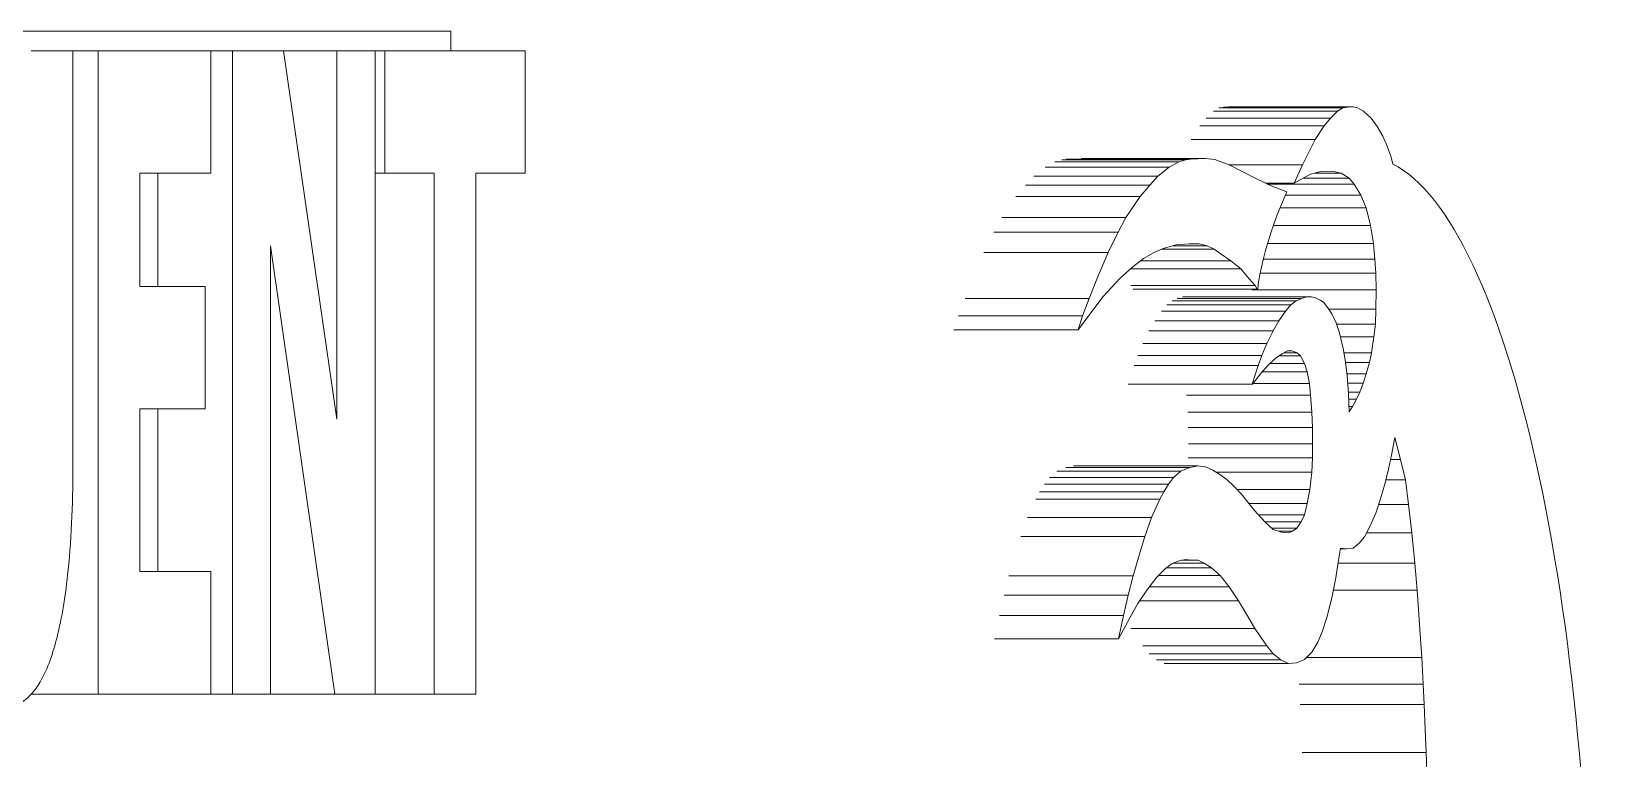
# Model space of a CAD drawing. Header units: inches. Extents: x 15 to 402, y 6 to 261.
# Drawn here: x 216.424 to 217.184, y 106.108 to 106.462 of the extents above; entities that cross this region are included whole.
import ezdxf

# ---------------------------------------------------------------- set-up
doc = ezdxf.new("R2010")
doc.units = ezdxf.units.IN
doc.header["$LTSCALE"] = 12
doc.header["$MEASUREMENT"] = 0
doc.layers.add('Visible (ANSI)', color=7, linetype='Continuous', lineweight=50)

msp = doc.modelspace()

# ---------------------------------------------------------------- linework, layer by layer
at = {"layer": 'Visible (ANSI)', "linetype": 'Continuous', "lineweight": 18}
for p, q in [((216.078235, 106.461587), (216.628226, 106.461587)), ((216.628226, 106.461587), (216.628226, 106.452087)), ((216.444484, 106.452087), (216.424133, 106.452087)), ((216.444484, 106.452087), (216.456796, 106.452087)), ((216.444484, 106.252467), (216.444484, 106.452087)), ((216.511547, 106.452087), (216.456796, 106.452087)), ((216.456796, 106.452087), (216.456796, 106.139087)), ((216.511547, 106.452087), (216.522021, 106.452087)), ((216.511547, 106.39248), (216.511547, 106.452087)), ((216.546967, 106.452087), (216.522021, 106.452087)), ((216.522021, 106.452087), (216.522021, 106.139087)), ((216.546967, 106.452087), (216.572833, 106.452087)), ((216.572833, 106.272759), (216.546967, 106.452087)), ((216.591411, 106.452087), (216.572833, 106.452087)), ((216.572833, 106.452087), (216.572833, 106.272759)), ((216.591411, 106.139087), (216.591411, 106.452087)), ((216.591411, 106.452087), (216.596174, 106.452087)), ((216.664448, 106.452087), (216.596174, 106.452087)), ((216.596174, 106.452087), (216.596174, 106.39248)), ((216.664448, 106.39248), (216.664448, 106.452087)), ((216.999267, 106.422667), (217.059637, 106.422667)), ((217.001799, 106.424321), (217.06217, 106.424321)), ((217.004117, 106.424696), (217.064487, 106.424696)), ((217.006755, 106.424831), (217.067125, 106.424831)), ((217.056095, 106.419219), (217.059637, 106.422667)), ((217.059637, 106.422667), (217.06217, 106.424321)), ((217.06217, 106.424321), (217.064487, 106.424696)), ((217.064487, 106.424696), (217.067125, 106.424831)), ((217.067125, 106.424831), (217.069349, 106.424302)), ((217.069349, 106.424302), (217.07227, 106.422736)), ((217.07227, 106.422736), (217.075877, 106.419254)), ((216.992634, 106.415577), (217.053005, 106.415577)), ((216.995725, 106.419219), (217.056095, 106.419219)), ((217.048741, 106.408827), (217.053005, 106.415577)), ((217.053005, 106.415577), (217.056095, 106.419219)), ((217.075877, 106.419254), (217.078807, 106.415223)), ((217.078807, 106.415223), (217.081656, 106.410544)), ((216.98837, 106.408827), (217.048741, 106.408827)), ((217.042465, 106.39653), (217.048741, 106.408827)), ((217.081656, 106.410544), (217.083728, 106.405611)), ((216.934965, 106.399702), (216.995336, 106.399702)), ((216.988011, 106.399327), (216.995336, 106.399702)), ((216.995336, 106.399702), (216.999967, 106.399145)), ((217.083728, 106.405611), (217.085635, 106.400242)), ((217.085635, 106.400242), (217.086446, 106.396981)), ((216.477016, 106.337439), (216.477016, 106.39248)), ((216.477016, 106.39248), (216.511547, 106.39248)), ((216.485799, 106.39248), (216.485799, 106.337439)), ((216.591411, 106.39248), (216.596174, 106.39248)), ((216.596174, 106.39248), (216.620135, 106.39248)), ((216.620135, 106.39248), (216.620135, 106.139087)), ((216.640486, 106.39248), (216.664448, 106.39248)), ((216.640486, 106.139087), (216.640486, 106.39248)), ((216.917299, 106.395398), (216.977669, 106.395398)), ((216.921997, 106.397983), (216.982367, 106.397983)), ((216.925485, 106.39904), (216.985856, 106.39904)), ((216.92764, 106.399327), (216.988011, 106.399327)), ((216.972218, 106.391017), (216.977669, 106.395398)), ((216.977669, 106.395398), (216.982367, 106.397983)), ((216.982367, 106.397983), (216.985856, 106.39904)), ((216.985856, 106.39904), (216.988011, 106.399327)), ((216.999967, 106.399145), (217.0069, 106.396576)), ((217.0069, 106.396576), (217.014162, 106.392771)), ((217.006988, 106.39653), (217.042465, 106.39653)), ((217.014162, 106.392771), (217.020122, 106.389735)), ((217.038434, 106.387614), (217.042465, 106.39653)), ((217.046377, 106.391971), (217.038434, 106.387614)), ((217.051517, 106.393293), (217.046377, 106.391971)), ((217.048335, 106.392475), (217.061398, 106.392475)), ((217.056935, 106.39357), (217.051517, 106.393293)), ((217.061398, 106.392475), (217.056935, 106.39357)), ((217.065316, 106.390027), (217.061398, 106.392475)), ((216.907839, 106.386709), (216.96821, 106.386709)), ((216.911848, 106.391017), (216.972218, 106.391017)), ((216.963522, 106.381195), (216.96821, 106.386709)), ((216.96821, 106.386709), (216.972218, 106.391017)), ((217.020122, 106.389735), (217.027275, 106.386343)), ((217.024595, 106.387614), (217.038434, 106.387614)), ((217.025387, 106.387238), (217.067726, 106.387238)), ((217.027275, 106.386343), (217.034976, 106.383408)), ((217.042834, 106.390027), (217.065316, 106.390027)), ((217.067726, 106.387238), (217.065316, 106.390027)), ((217.070969, 106.381844), (217.067726, 106.387238)), ((216.903152, 106.381195), (216.963522, 106.381195)), ((216.956649, 106.37088), (216.963522, 106.381195)), ((217.032329, 106.377314), (217.03122, 106.374643)), ((217.033527, 106.379989), (217.032329, 106.377314)), ((217.034976, 106.383408), (217.033527, 106.379989)), ((217.034313, 106.381844), (217.070969, 106.381844)), ((217.073528, 106.37562), (217.070969, 106.381844)), ((216.896279, 106.37088), (216.956649, 106.37088)), ((216.952854, 106.363886), (216.956649, 106.37088)), ((217.029965, 106.371397), (217.028623, 106.367692)), ((217.03122, 106.374643), (217.029965, 106.371397)), ((217.031625, 106.37562), (217.073528, 106.37562)), ((217.075684, 106.366992), (217.073528, 106.37562)), ((216.892484, 106.363886), (216.952854, 106.363886)), ((216.947954, 106.353965), (216.952854, 106.363886)), ((217.027195, 106.363527), (217.025942, 106.359599)), ((217.028623, 106.367692), (217.027195, 106.363527)), ((217.028383, 106.366992), (217.075684, 106.366992)), ((217.077017, 106.358322), (217.075684, 106.366992)), ((216.540599, 106.139087), (216.540599, 106.357223)), ((216.540599, 106.357223), (216.571848, 106.139087)), ((216.887583, 106.353965), (216.947954, 106.353965)), ((216.94321, 106.342588), (216.947954, 106.353965)), ((216.974732, 106.355845), (216.970015, 106.353757)), ((216.97403, 106.355534), (216.99964, 106.355534)), ((216.981095, 106.357586), (216.974732, 106.355845)), ((216.979706, 106.357206), (216.996226, 106.357206)), ((216.987372, 106.358138), (216.981095, 106.357586)), ((216.992216, 106.358155), (216.987372, 106.358138)), ((216.996226, 106.357206), (216.992216, 106.358155)), ((216.99964, 106.355534), (216.996226, 106.357206)), ((217.003057, 106.35317), (216.99964, 106.355534)), ((217.024778, 106.355562), (217.023673, 106.351641)), ((217.025942, 106.359599), (217.024778, 106.355562)), ((217.025574, 106.358322), (217.077017, 106.358322)), ((217.077729, 106.35068), (217.077017, 106.358322)), ((216.959992, 106.347011), (216.953851, 106.341388)), ((216.965181, 106.35097), (216.959992, 106.347011)), ((216.963834, 106.349943), (217.007672, 106.349943)), ((216.970015, 106.353757), (216.965181, 106.35097)), ((217.007672, 106.349943), (217.003057, 106.35317)), ((217.012548, 106.346009), (217.007672, 106.349943)), ((217.02289, 106.348192), (217.021962, 106.343939)), ((217.023673, 106.351641), (217.02289, 106.348192)), ((217.023455, 106.35068), (217.077729, 106.35068)), ((217.078233, 106.343821), (217.077729, 106.35068)), ((216.938769, 106.331518), (216.94321, 106.342588)), ((216.953851, 106.341388), (216.94545, 106.332417)), ((216.958897, 106.346009), (217.012548, 106.346009)), ((217.016571, 106.341136), (217.012548, 106.346009)), ((217.019453, 106.337821), (217.016571, 106.341136)), ((217.021182, 106.339694), (217.020757, 106.336153)), ((217.021962, 106.343939), (217.021182, 106.339694)), ((217.021941, 106.343821), (217.078233, 106.343821)), ((217.078345, 106.335683), (217.078233, 106.343821)), ((216.508855, 106.337439), (216.477016, 106.337439)), ((216.508855, 106.277832), (216.508855, 106.337439)), ((216.878399, 106.331518), (216.938769, 106.331518)), ((216.94545, 106.332417), (216.933355, 106.316296)), ((216.935609, 106.323152), (216.938769, 106.331518)), ((216.959083, 106.337821), (217.019453, 106.337821)), ((216.960137, 106.33614), (217.020507, 106.33614)), ((216.981616, 106.331605), (217.041986, 106.331605)), ((216.984174, 106.332301), (217.044544, 106.332301)), ((217.017975, 106.335683), (217.078345, 106.335683)), ((217.020507, 106.33614), (217.019453, 106.337821)), ((217.020757, 106.336153), (217.020507, 106.33614)), ((217.039527, 106.330353), (217.041986, 106.331605)), ((217.041986, 106.331605), (217.044544, 106.332301)), ((217.044544, 106.332301), (217.046959, 106.332283)), ((217.046959, 106.332283), (217.048936, 106.33182)), ((217.048936, 106.33182), (217.051171, 106.330804)), ((217.078281, 106.32639), (217.078345, 106.335683)), ((216.973906, 106.325425), (217.034276, 106.325425)), ((216.976493, 106.328523), (217.036863, 106.328523)), ((216.979157, 106.330353), (217.039527, 106.330353)), ((217.031037, 106.320741), (217.034276, 106.325425)), ((217.034276, 106.325425), (217.036863, 106.328523)), ((217.036863, 106.328523), (217.039527, 106.330353)), ((217.051171, 106.330804), (217.05282, 106.329759)), ((217.05282, 106.329759), (217.054915, 106.327042)), ((217.054915, 106.327042), (217.056827, 106.324034)), ((217.055329, 106.32639), (217.078281, 106.32639)), ((217.056827, 106.324034), (217.05889, 106.319762)), ((217.077969, 106.319128), (217.078281, 106.32639)), ((216.872985, 106.316296), (216.933355, 106.316296)), ((216.875239, 106.323152), (216.935609, 106.323152)), ((216.933355, 106.316296), (216.935609, 106.323152)), ((216.970666, 106.320741), (217.031037, 106.320741)), ((217.0282, 106.315795), (217.031037, 106.320741)), ((217.05889, 106.319762), (217.060553, 106.314905)), ((217.059107, 106.319128), (217.077969, 106.319128)), ((217.077316, 106.312964), (217.077969, 106.319128)), ((216.964876, 106.30956), (217.025247, 106.30956)), ((216.96783, 106.315795), (217.0282, 106.315795)), ((217.022816, 106.303788), (217.025247, 106.30956)), ((217.025247, 106.30956), (217.0282, 106.315795)), ((217.060553, 106.314905), (217.062335, 106.30723)), ((217.061004, 106.312964), (217.077316, 106.312964)), ((217.076141, 106.305038), (217.077316, 106.312964)), ((216.962445, 106.303788), (217.022816, 106.303788)), ((217.02104, 106.298896), (217.022816, 106.303788)), ((217.029252, 106.30242), (217.025718, 106.298867)), ((217.032739, 106.304781), (217.029252, 106.30242)), ((217.031067, 106.303649), (217.041633, 106.303649)), ((217.035252, 106.3061), (217.032739, 106.304781)), ((217.033435, 106.305146), (217.039881, 106.305146)), ((217.035085, 106.306012), (217.037411, 106.306012)), ((217.037411, 106.306012), (217.035252, 106.3061)), ((217.039881, 106.305146), (217.037411, 106.306012)), ((217.041633, 106.303649), (217.039881, 106.305146)), ((217.043444, 106.299972), (217.041633, 106.303649)), ((217.062335, 106.30723), (217.063342, 106.301633)), ((217.06273, 106.305038), (217.076141, 106.305038)), ((217.063342, 106.301633), (217.064319, 106.294058)), ((217.075098, 106.300339), (217.076141, 106.305038)), ((216.960669, 106.298896), (217.02104, 106.298896)), ((217.01807, 106.289918), (217.02104, 106.298896)), ((217.022134, 106.294915), (217.018173, 106.289923)), ((217.025718, 106.298867), (217.022134, 106.294915)), ((217.023003, 106.295873), (217.044743, 106.295873)), ((217.026817, 106.299972), (217.043444, 106.299972)), ((217.044743, 106.295873), (217.043444, 106.299972)), ((217.045893, 106.290179), (217.044743, 106.295873)), ((217.063509, 106.300339), (217.075098, 106.300339)), ((217.064215, 106.294869), (217.07348, 106.294869)), ((217.064319, 106.294058), (217.064971, 106.285196)), ((217.072004, 106.290334), (217.07348, 106.294869)), ((217.07348, 106.294869), (217.075098, 106.300339)), ((216.957699, 106.289918), (217.01807, 106.289918)), ((217.018173, 106.289923), (217.01807, 106.289918)), ((217.018376, 106.290179), (217.045893, 106.290179)), ((217.046478, 106.284456), (217.045893, 106.290179)), ((217.064593, 106.290334), (217.072004, 106.290334)), ((217.064914, 106.285978), (217.070382, 106.285978)), ((217.068805, 106.282553), (217.070382, 106.285978)), ((217.070382, 106.285978), (217.072004, 106.290334)), ((216.986108, 106.284456), (217.046478, 106.284456)), ((217.047123, 106.276157), (217.046478, 106.284456)), ((217.064971, 106.285196), (217.065221, 106.276454)), ((217.065047, 106.282553), (217.068805, 106.282553)), ((217.06515, 106.27892), (217.066796, 106.27892)), ((217.065221, 106.276454), (217.066796, 106.27892)), ((217.066796, 106.27892), (217.068805, 106.282553)), ((216.477016, 106.277832), (216.508855, 106.277832)), ((216.477016, 106.198694), (216.477016, 106.277832)), ((216.485799, 106.277832), (216.485799, 106.198694)), ((216.986753, 106.276157), (217.047123, 106.276157)), ((217.047354, 106.268829), (217.047123, 106.276157)), ((216.986984, 106.268829), (217.047354, 106.268829)), ((217.047433, 106.260898), (217.047354, 106.268829)), ((217.087396, 106.263882), (217.085901, 106.255305)), ((217.090156, 106.25314), (217.087396, 106.263882)), ((216.987062, 106.260898), (217.047433, 106.260898)), ((217.047354, 106.253951), (217.047433, 106.260898)), ((217.085901, 106.255305), (217.084399, 106.248471)), ((216.927385, 106.249258), (216.987755, 106.249258)), ((216.931208, 106.250043), (216.991578, 106.250043)), ((216.983342, 106.247445), (216.987755, 106.249258)), ((216.986983, 106.253951), (217.047354, 106.253951)), ((216.987755, 106.249258), (216.991578, 106.250043)), ((216.991578, 106.250043), (216.995382, 106.249643)), ((216.995382, 106.249643), (216.998882, 106.248036)), ((216.998882, 106.248036), (217.002333, 106.245832)), ((217.047018, 106.246991), (217.047354, 106.253951)), ((217.084399, 106.248471), (217.082728, 106.241847)), ((217.085425, 106.25314), (217.090156, 106.25314)), ((217.092594, 106.243236), (217.090156, 106.25314)), ((216.91698, 106.241188), (216.97735, 106.241188)), ((216.919436, 106.244487), (216.979806, 106.244487)), ((216.922971, 106.247445), (216.983342, 106.247445)), ((216.975051, 106.237499), (216.97735, 106.241188)), ((216.97735, 106.241188), (216.979806, 106.244487)), ((216.979806, 106.244487), (216.983342, 106.247445)), ((217.000519, 106.246991), (217.047018, 106.246991)), ((217.002333, 106.245832), (217.005733, 106.243427)), ((217.005733, 106.243427), (217.009342, 106.240041)), ((217.009342, 106.240041), (217.012901, 106.236256)), ((217.046171, 106.238526), (217.047018, 106.246991)), ((217.082728, 106.241847), (217.080496, 106.234103)), ((217.083078, 106.243236), (217.092594, 106.243236)), ((217.094147, 106.23134), (217.092594, 106.243236)), ((216.912791, 106.233832), (216.973162, 106.233832)), ((216.91468, 106.237499), (216.975051, 106.237499)), ((216.969132, 106.224897), (216.973162, 106.233832)), ((216.973162, 106.233832), (216.975051, 106.237499)), ((217.010767, 106.238526), (217.046171, 106.238526)), ((217.012901, 106.236256), (217.015923, 106.232416)), ((217.015923, 106.232416), (217.019123, 106.228414)), ((217.044858, 106.231714), (217.046171, 106.238526)), ((217.080496, 106.234103), (217.078148, 106.227008)), ((216.908762, 106.224897), (216.969132, 106.224897)), ((216.965874, 106.215804), (216.969132, 106.224897)), ((217.016484, 106.231714), (217.044858, 106.231714)), ((217.019123, 106.228414), (217.024384, 106.222732)), ((217.021094, 106.226286), (217.043438, 106.226286)), ((217.041857, 106.222832), (217.043438, 106.226286)), ((217.043438, 106.226286), (217.044858, 106.231714)), ((217.078148, 106.227008), (217.075347, 106.220544)), ((217.079582, 106.23134), (217.094147, 106.23134)), ((217.095668, 106.217497), (217.094147, 106.23134)), ((217.024291, 106.222832), (217.041857, 106.222832)), ((217.024384, 106.222732), (217.028251, 106.219161)), ((217.027613, 106.219749), (217.03976, 106.219749)), ((217.028251, 106.219161), (217.032315, 106.217782)), ((217.030917, 106.218256), (217.03771, 106.218256)), ((217.032315, 106.217782), (217.035502, 106.217548)), ((217.035502, 106.217548), (217.03771, 106.218256)), ((217.03771, 106.218256), (217.03976, 106.219749)), ((217.03976, 106.219749), (217.041857, 106.222832)), ((217.075347, 106.220544), (217.07271, 106.215613)), ((217.073717, 106.217497), (217.095668, 106.217497)), ((217.097194, 106.202691), (217.095668, 106.217497)), ((216.905504, 106.215804), (216.965874, 106.215804)), ((216.963135, 106.206663), (216.965874, 106.215804)), ((217.061017, 106.21002), (217.059957, 106.203277)), ((217.060967, 106.209706), (217.063752, 106.209706)), ((217.063752, 106.209706), (217.061017, 106.21002)), ((217.067139, 106.210097), (217.063752, 106.209706)), ((217.070123, 106.212429), (217.067139, 106.210097)), ((217.07271, 106.215613), (217.070123, 106.212429)), ((216.960133, 106.196508), (216.963135, 106.206663)), ((216.979132, 106.202509), (216.975861, 106.200108)), ((216.982536, 106.203925), (216.979132, 106.202509)), ((216.979853, 106.202809), (216.994694, 106.202809)), ((216.985749, 106.204586), (216.982536, 106.203925)), ((216.983616, 106.204147), (216.991732, 106.204147)), ((216.984039, 106.204234), (216.98858, 106.204234)), ((216.98858, 106.204234), (216.985749, 106.204586)), ((216.991732, 106.204147), (216.98858, 106.204234)), ((216.994694, 106.202809), (216.991732, 106.204147)), ((216.998304, 106.200511), (216.994694, 106.202809)), ((217.059957, 106.203277), (217.058755, 106.195691)), ((217.059864, 106.202691), (217.097194, 106.202691)), ((217.098325, 106.189576), (217.097194, 106.202691)), ((216.511547, 106.198694), (216.477016, 106.198694)), ((216.511547, 106.139087), (216.511547, 106.198694)), ((216.899763, 106.196508), (216.960133, 106.196508)), ((216.957817, 106.18717), (216.960133, 106.196508)), ((216.971695, 106.195923), (216.96686, 106.189689)), ((216.975861, 106.200108), (216.971695, 106.195923)), ((216.972519, 106.19675), (217.002432, 106.19675)), ((216.97641, 106.200511), (216.998304, 106.200511)), ((217.002432, 106.19675), (216.998304, 106.200511)), ((217.006889, 106.191269), (217.002432, 106.19675)), ((217.058755, 106.195691), (217.056909, 106.186678)), ((216.897447, 106.18717), (216.957817, 106.18717)), ((216.955503, 106.177207), (216.957817, 106.18717)), ((216.96686, 106.189689), (216.962483, 106.183097)), ((216.968085, 106.191269), (217.006889, 106.191269)), ((217.011482, 106.184448), (217.006889, 106.191269)), ((217.057503, 106.189576), (217.098325, 106.189576)), ((217.099633, 106.170573), (217.098325, 106.189576)), ((216.962483, 106.183097), (216.958474, 106.17617)), ((216.96338, 106.184448), (217.011482, 106.184448)), ((217.015829, 106.177123), (217.011482, 106.184448)), ((217.056909, 106.186678), (217.054531, 106.176748)), ((216.895133, 106.177207), (216.955503, 106.177207)), ((216.953032, 106.165985), (216.955503, 106.177207)), ((216.958474, 106.17617), (216.953032, 106.165985)), ((217.019349, 106.170948), (217.015829, 106.177123)), ((217.054531, 106.176748), (217.052174, 106.169382)), ((216.892661, 106.165985), (216.953032, 106.165985)), ((216.958978, 106.170948), (217.019349, 106.170948)), ((217.025243, 106.162512), (217.019349, 106.170948)), ((217.050025, 106.164255), (217.047082, 106.159367)), ((217.052174, 106.169382), (217.050025, 106.164255)), ((217.100534, 106.156848), (217.099633, 106.170573)), ((216.964872, 106.162512), (217.025243, 106.162512)), ((216.967972, 106.158698), (217.028343, 106.158698)), ((217.028343, 106.158698), (217.025243, 106.162512)), ((217.031954, 106.155706), (217.028343, 106.158698)), ((217.047082, 106.159367), (217.043556, 106.155842)), ((217.044562, 106.156848), (217.100534, 106.156848)), ((217.101276, 106.143862), (217.100534, 106.156848)), ((216.971584, 106.155706), (217.031954, 106.155706)), ((216.975294, 106.15391), (217.035665, 106.15391)), ((217.035665, 106.15391), (217.031954, 106.155706)), ((217.039591, 106.154246), (217.035665, 106.15391)), ((217.043556, 106.155842), (217.039591, 106.154246)), ((217.040906, 106.143862), (217.101276, 106.143862)), ((217.101738, 106.133937), (217.101276, 106.143862)), ((216.42428, 106.139087), (216.456796, 106.139087)), ((216.456796, 106.139087), (216.511547, 106.139087)), ((216.511547, 106.139087), (216.522021, 106.139087)), ((216.522021, 106.139087), (216.540599, 106.139087)), ((216.540599, 106.139087), (216.571848, 106.139087)), ((216.571848, 106.139087), (216.591411, 106.139087)), ((216.591411, 106.139087), (216.620135, 106.139087)), ((216.620135, 106.139087), (216.640486, 106.139087)), ((217.041368, 106.133937), (217.101738, 106.133937)), ((217.102245, 106.121838), (217.101738, 106.133937)), ((217.102672, 106.11057), (217.102245, 106.121838)), ((217.042302, 106.11057), (217.102672, 106.11057)), ((217.103108, 106.096521), (217.102672, 106.11057))]:
    msp.add_line(p, q, dxfattribs=at)
msp.add_ellipse((217.072016, 105.971196), major_axis=(0, 0.42942), ratio=0.258819, start_param=3.2341876, end_param=6.1529824, dxfattribs=at)
msp.add_open_spline([(216.410544, 106.132492), (216.413824, 106.132492), (216.417157, 106.13338), (216.423191, 106.137575), (216.42596, 106.140579), (216.432312, 106.15141), (216.434893, 106.159336), (216.439128, 106.176196), (216.440907, 106.187173), (216.443862, 106.216204), (216.444484, 106.234469), (216.444484, 106.252467)], degree=3, knots=[-0.43360447, -0.43360447, -0.43360447, -0.43360447, -0.37067396, -0.37067396, -0.3160228, -0.3160228, -0.237534, -0.237534, -0.13714171, -0.13714171, 0, 0, 0, 0], dxfattribs=at)

doc.saveas('drawing.dxf')
